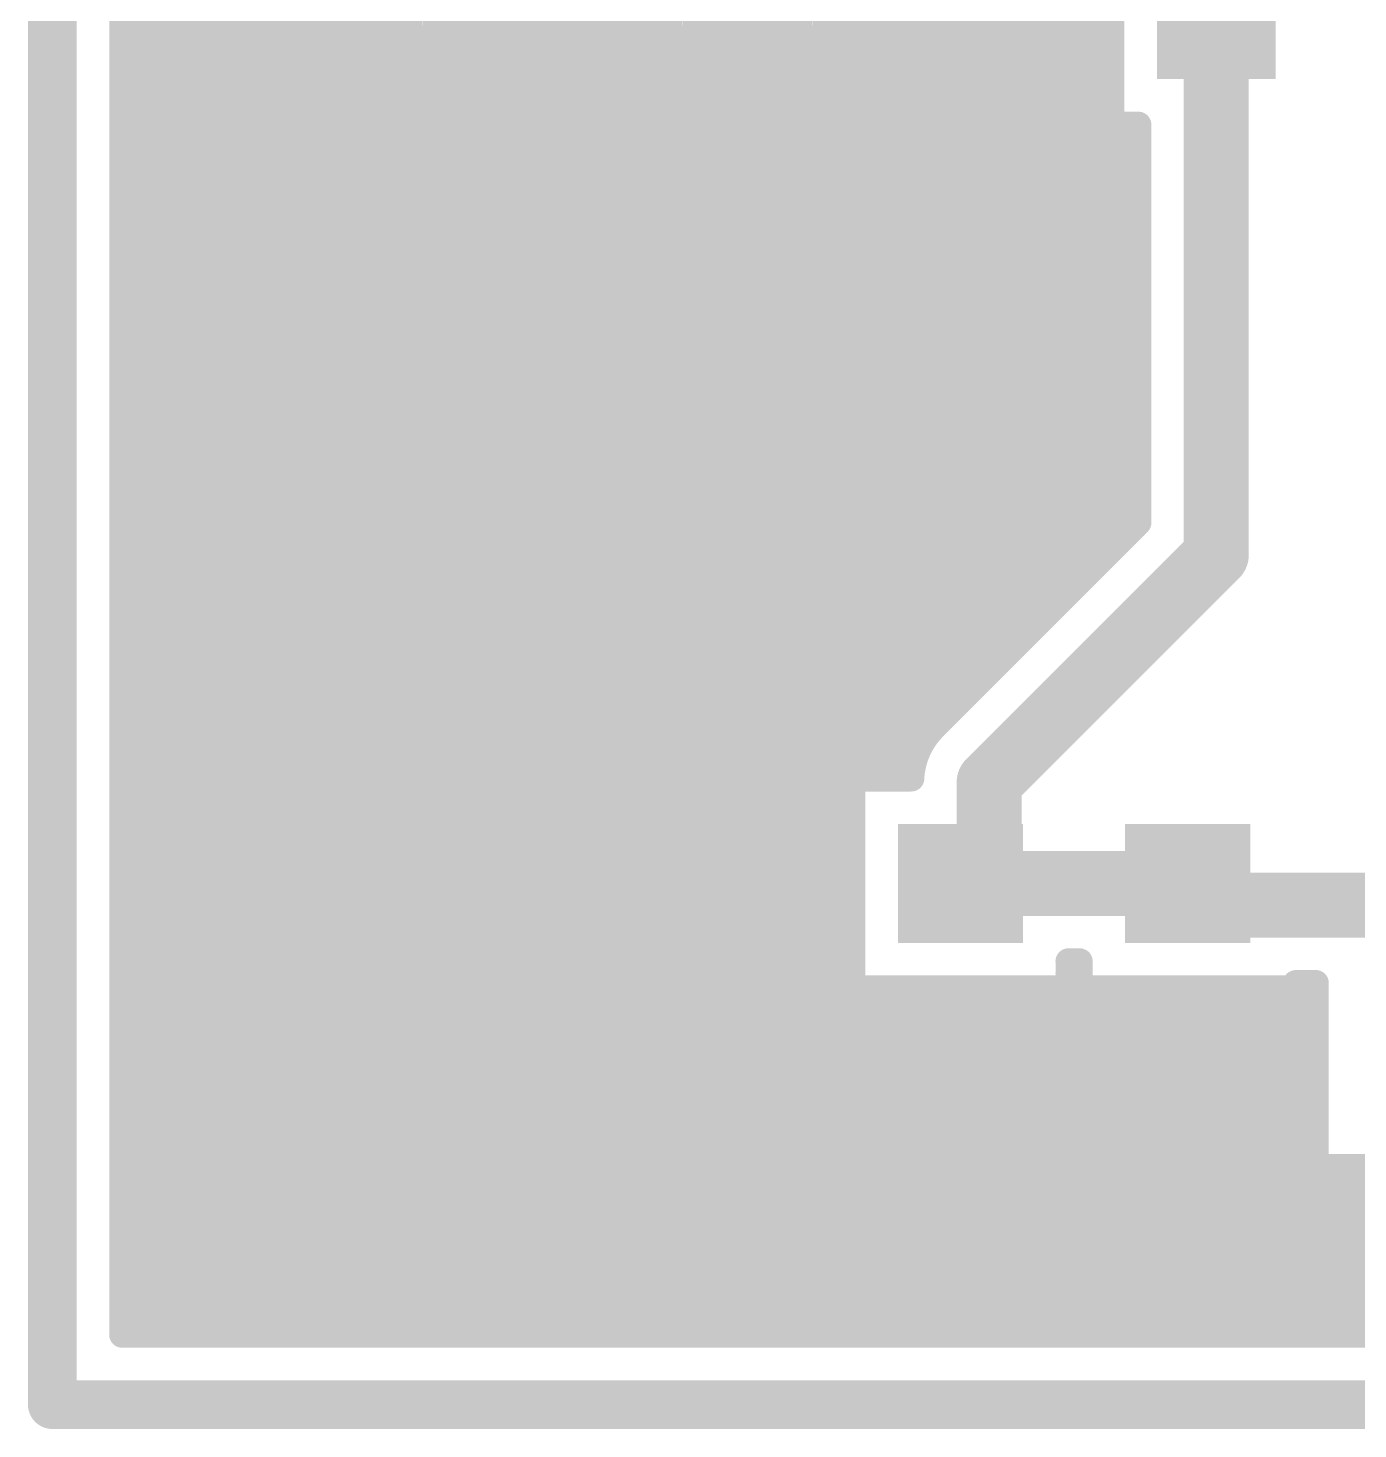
# Model space of a CAD drawing. Header units: inches. Extents: x 0 to 226, y 0 to 70.
# Drawn here: x 147.01 to 157.42, y -0.2 to 10.76 of the extents above; entities that cross this region are included whole.
import ezdxf

# ---------------------------------------------------------------- set-up
doc = ezdxf.new("R2010")
doc.units = ezdxf.units.IN
doc.layers.add('Keep-Out Layer', color=6, linetype='Continuous')
doc.layers.add('Top Layer', color=1, linetype='Continuous')

msp = doc.modelspace()

# ---------------------------------------------------------------- linework, layer by layer
at = {"layer": 'Keep-Out Layer'}
for points in [[(147.203, -0.008, 0.381, 0.381, 0), (147.203, 24.822, 0.381, 0.381, 0)], [(147.203, -0.008, 0.381, 0.381, 0), (166.643, -0.008, 0.381, 0.381, 0)]]:
    msp.add_lwpolyline(points, format="xyseb", dxfattribs=at)
msp.add_lwpolyline([(147.107, -0.008, 0.191, 0.191, 1), (147.298, -0.008, 0.191, 0.191, 1)], format="xyseb", close=True, dxfattribs=at)
msp.add_lwpolyline([(147.107, -0.008, 0.191, 0.191, 1), (147.298, -0.008, 0.191, 0.191, 1)], format="xyseb", close=True, dxfattribs=at)
at = {"layer": 'Top Layer'}
for points in [[(147.749, 0.538, 0.203, 0.203, 0), (147.749, 18.498, 0.203, 0.203, 0)], [(147.763, 0.538, 0.203, 0.203, 0), (147.763, 18.498, 0.203, 0.203, 0)], [(147.966, 0.538, 0.203, 0.203, 0), (147.966, 18.498, 0.203, 0.203, 0)], [(148.17, 0.538, 0.203, 0.203, 0), (148.17, 18.498, 0.203, 0.203, 0)], [(148.373, 0.538, 0.203, 0.203, 0), (148.373, 18.498, 0.203, 0.203, 0)], [(148.576, 0.538, 0.203, 0.203, 0), (148.576, 18.498, 0.203, 0.203, 0)], [(148.779, 0.538, 0.203, 0.203, 0), (148.779, 18.498, 0.203, 0.203, 0)], [(148.982, 0.538, 0.203, 0.203, 0), (148.982, 18.498, 0.203, 0.203, 0)], [(149.186, 0.538, 0.203, 0.203, 0), (149.186, 18.498, 0.203, 0.203, 0)], [(149.389, 0.538, 0.203, 0.203, 0), (149.389, 18.498, 0.203, 0.203, 0)], [(149.592, 0.538, 0.203, 0.203, 0), (149.592, 18.498, 0.203, 0.203, 0)], [(149.795, 0.538, 0.203, 0.203, 0), (149.795, 18.498, 0.203, 0.203, 0)], [(149.998, 0.538, 0.203, 0.203, 0), (149.998, 18.498, 0.203, 0.203, 0)], [(150.202, 0.538, 0.203, 0.203, 0), (150.202, 18.498, 0.203, 0.203, 0)], [(150.405, 0.538, 0.203, 0.203, 0), (150.405, 18.498, 0.203, 0.203, 0)], [(150.608, 0.538, 0.203, 0.203, 0), (150.608, 18.498, 0.203, 0.203, 0)], [(150.811, 0.538, 0.203, 0.203, 0), (150.811, 18.498, 0.203, 0.203, 0)], [(151.014, 0.538, 0.203, 0.203, 0), (151.014, 18.498, 0.203, 0.203, 0)], [(151.218, 0.538, 0.203, 0.203, 0), (151.218, 18.498, 0.203, 0.203, 0)], [(151.421, 0.538, 0.203, 0.203, 0), (151.421, 18.498, 0.203, 0.203, 0)], [(151.624, 0.538, 0.203, 0.203, 0), (151.624, 18.498, 0.203, 0.203, 0)], [(151.827, 0.538, 0.203, 0.203, 0), (151.827, 18.498, 0.203, 0.203, 0)], [(152.03, 0.538, 0.203, 0.203, 0), (152.03, 18.498, 0.203, 0.203, 0)], [(152.234, 0.538, 0.203, 0.203, 0), (152.234, 18.498, 0.203, 0.203, 0)], [(152.437, 0.538, 0.203, 0.203, 0), (152.437, 18.498, 0.203, 0.203, 0)], [(152.64, 0.538, 0.203, 0.203, 0), (152.64, 18.498, 0.203, 0.203, 0)], [(152.843, 0.538, 0.203, 0.203, 0), (152.843, 18.498, 0.203, 0.203, 0)], [(153.046, 0.538, 0.203, 0.203, 0), (153.046, 18.498, 0.203, 0.203, 0)], [(153.25, 0.538, 0.203, 0.203, 0), (153.25, 18.498, 0.203, 0.203, 0)], [(153.453, 0.538, 0.203, 0.203, 0), (153.453, 18.498, 0.203, 0.203, 0)], [(153.656, 4.89, 0.203, 0.203, 0), (153.656, 18.498, 0.203, 0.203, 0)], [(153.859, 4.89, 0.203, 0.203, 0), (153.859, 18.498, 0.203, 0.203, 0)], [(154.062, 5.252, 0.203, 0.203, 0), (154.062, 18.498, 0.203, 0.203, 0)], [(154.266, 5.459, 0.203, 0.203, 0), (154.266, 18.498, 0.203, 0.203, 0)], [(154.469, 5.662, 0.203, 0.203, 0), (154.469, 18.498, 0.203, 0.203, 0)], [(154.672, 5.865, 0.203, 0.203, 0), (154.672, 18.498, 0.203, 0.203, 0)], [(154.875, 6.068, 0.203, 0.203, 0), (154.875, 18.498, 0.203, 0.203, 0)], [(155.078, 6.272, 0.203, 0.203, 0), (155.078, 18.498, 0.203, 0.203, 0)], [(155.282, 6.475, 0.203, 0.203, 0), (155.282, 18.498, 0.203, 0.203, 0)], [(155.485, 6.678, 0.203, 0.203, 0), (155.485, 18.498, 0.203, 0.203, 0)], [(155.487, 10.006, 0.203, 0.203, 0), (155.487, 11.697, 0.203, 0.203, 0)], [(156.307, 8.931, 0.508, 0.508, 0), (156.307, 10.852, 0.508, 0.508, 0)], [(147.749, 10.682, 0.203, 0.203, 0), (155.487, 10.682, 0.203, 0.203, 0)], [(147.749, 10.479, 0.203, 0.203, 0), (155.487, 10.479, 0.203, 0.203, 0)], [(147.749, 10.276, 0.203, 0.203, 0), (155.487, 10.276, 0.203, 0.203, 0)], [(147.749, 10.073, 0.203, 0.203, 0), (155.487, 10.073, 0.203, 0.203, 0)], [(155.487, 10.006, 0.203, 0.203, 0), (155.698, 10.006, 0.203, 0.203, 0)], [(155.688, 6.881, 0.203, 0.203, 0), (155.688, 10.006, 0.203, 0.203, 0)], [(155.698, 8.931, 0.203, 0.203, 0), (155.698, 10.006, 0.203, 0.203, 0)], [(147.749, 9.87, 0.203, 0.203, 0), (155.698, 9.87, 0.203, 0.203, 0)], [(147.749, 9.666, 0.203, 0.203, 0), (155.698, 9.666, 0.203, 0.203, 0)], [(147.749, 9.463, 0.203, 0.203, 0), (155.698, 9.463, 0.203, 0.203, 0)], [(147.749, 9.26, 0.203, 0.203, 0), (155.698, 9.26, 0.203, 0.203, 0)], [(147.749, 9.057, 0.203, 0.203, 0), (155.698, 9.057, 0.203, 0.203, 0)], [(156.307, 6.638, 0.508, 0.508, 0), (156.307, 8.931, 0.508, 0.508, 0)], [(155.698, 6.891, 0.203, 0.203, 0), (155.698, 8.931, 0.203, 0.203, 0)], [(147.749, 8.854, 0.203, 0.203, 0), (155.698, 8.854, 0.203, 0.203, 0)], [(147.749, 8.65, 0.203, 0.203, 0), (155.698, 8.65, 0.203, 0.203, 0)], [(147.749, 8.447, 0.203, 0.203, 0), (155.698, 8.447, 0.203, 0.203, 0)], [(147.749, 8.244, 0.203, 0.203, 0), (155.698, 8.244, 0.203, 0.203, 0)], [(147.749, 8.041, 0.203, 0.203, 0), (155.698, 8.041, 0.203, 0.203, 0)], [(147.749, 7.838, 0.203, 0.203, 0), (155.698, 7.838, 0.203, 0.203, 0)], [(147.749, 7.634, 0.203, 0.203, 0), (155.698, 7.634, 0.203, 0.203, 0)], [(147.749, 7.431, 0.203, 0.203, 0), (155.698, 7.431, 0.203, 0.203, 0)], [(147.749, 7.228, 0.203, 0.203, 0), (155.698, 7.228, 0.203, 0.203, 0)], [(147.749, 7.025, 0.203, 0.203, 0), (155.698, 7.025, 0.203, 0.203, 0)], [(147.749, 6.822, 0.203, 0.203, 0), (155.629, 6.822, 0.203, 0.203, 0)], [(154.099, 5.292, 0.203, 0.203, 0), (155.698, 6.891, 0.203, 0.203, 0)], [(154.53, 4.861, 0.508, 0.508, 0), (156.307, 6.638, 0.508, 0.508, 0)], [(147.749, 6.618, 0.203, 0.203, 0), (155.425, 6.618, 0.203, 0.203, 0)], [(147.749, 6.415, 0.203, 0.203, 0), (155.222, 6.415, 0.203, 0.203, 0)], [(147.749, 6.212, 0.203, 0.203, 0), (155.019, 6.212, 0.203, 0.203, 0)], [(147.749, 6.009, 0.203, 0.203, 0), (154.816, 6.009, 0.203, 0.203, 0)], [(147.749, 5.806, 0.203, 0.203, 0), (154.613, 5.806, 0.203, 0.203, 0)], [(147.749, 5.602, 0.203, 0.203, 0), (154.409, 5.602, 0.203, 0.203, 0)], [(147.749, 5.399, 0.203, 0.203, 0), (154.206, 5.399, 0.203, 0.203, 0)], [(153.921, 4.89, 0.203, 0.203, -0.186704), (154.099, 5.292, 0.203, 0.203, 0)], [(153.921, 4.89, 0.203, 0.203, -0.186704), (154.099, 5.292, 0.203, 0.203, 0)], [(147.749, 5.196, 0.203, 0.203, 0), (154.021, 5.196, 0.203, 0.203, 0)], [(147.749, 4.993, 0.203, 0.203, 0), (153.935, 4.993, 0.203, 0.203, 0)], [(154.53, 4.28, 0.508, 0.508, 0), (154.53, 4.861, 0.508, 0.508, 0)], [(153.46, 4.89, 0.203, 0.203, 0), (153.921, 4.89, 0.203, 0.203, 0)], [(153.46, 3.249, 0.203, 0.203, 0), (153.46, 4.89, 0.203, 0.203, 0)], [(147.749, 4.79, 0.203, 0.203, 0), (153.46, 4.79, 0.203, 0.203, 0)], [(147.749, 4.586, 0.203, 0.203, 0), (153.46, 4.586, 0.203, 0.203, 0)], [(154.319, 4.069, 0.508, 0.508, 0), (154.53, 4.28, 0.508, 0.508, 0)], [(147.749, 4.383, 0.203, 0.203, 0), (153.46, 4.383, 0.203, 0.203, 0)], [(147.749, 4.18, 0.203, 0.203, 0), (153.46, 4.18, 0.203, 0.203, 0)], [(154.306, 4.069, 0.508, 0.508, 0), (156.084, 4.069, 0.508, 0.508, 0)], [(154.306, 4.069, 0.508, 0.508, 0), (154.319, 4.069, 0.508, 0.508, 0)], [(156.084, 4.069, 0.508, 0.508, 0), (156.253, 3.9, 0.508, 0.508, 0)], [(147.749, 3.977, 0.203, 0.203, 0), (153.46, 3.977, 0.203, 0.203, 0)], [(156.253, 3.9, 0.508, 0.508, 0), (157.747, 3.9, 0.508, 0.508, 0)], [(147.749, 3.774, 0.203, 0.203, 0), (153.46, 3.774, 0.203, 0.203, 0)], [(147.749, 3.57, 0.203, 0.203, 0), (153.46, 3.57, 0.203, 0.203, 0)], [(155.151, 3.46, 0.203, 0.203, 0), (155.238, 3.46, 0.203, 0.203, 0)], [(155.151, 3.249, 0.203, 0.203, 0), (155.151, 3.46, 0.203, 0.203, 0)], [(155.238, 3.249, 0.203, 0.203, 0), (155.238, 3.46, 0.203, 0.203, 0)], [(147.749, 3.367, 0.203, 0.203, 0), (153.46, 3.367, 0.203, 0.203, 0)], [(155.151, 3.367, 0.203, 0.203, 0), (155.238, 3.367, 0.203, 0.203, 0)], [(153.46, 3.249, 0.203, 0.203, 0), (155.151, 3.249, 0.203, 0.203, 0)], [(153.656, 0.538, 0.203, 0.203, 0), (153.656, 3.249, 0.203, 0.203, 0)], [(153.859, 0.538, 0.203, 0.203, 0), (153.859, 3.249, 0.203, 0.203, 0)], [(154.062, 0.538, 0.203, 0.203, 0), (154.062, 3.249, 0.203, 0.203, 0)], [(154.266, 0.538, 0.203, 0.203, 0), (154.266, 3.249, 0.203, 0.203, 0)], [(154.469, 0.538, 0.203, 0.203, 0), (154.469, 3.249, 0.203, 0.203, 0)], [(154.672, 0.538, 0.203, 0.203, 0), (154.672, 3.249, 0.203, 0.203, 0)], [(154.875, 0.538, 0.203, 0.203, 0), (154.875, 3.249, 0.203, 0.203, 0)], [(155.078, 0.538, 0.203, 0.203, 0), (155.078, 3.249, 0.203, 0.203, 0)], [(155.238, 3.249, 0.203, 0.203, 0), (156.929, 3.249, 0.203, 0.203, 0)], [(155.282, 0.538, 0.203, 0.203, 0), (155.282, 3.249, 0.203, 0.203, 0)], [(155.485, 0.538, 0.203, 0.203, 0), (155.485, 3.249, 0.203, 0.203, 0)], [(155.688, 0.538, 0.203, 0.203, 0), (155.688, 3.249, 0.203, 0.203, 0)], [(155.891, 0.538, 0.203, 0.203, 0), (155.891, 3.249, 0.203, 0.203, 0)], [(156.094, 0.538, 0.203, 0.203, 0), (156.094, 3.249, 0.203, 0.203, 0)], [(156.298, 0.538, 0.203, 0.203, 0), (156.298, 3.249, 0.203, 0.203, 0)], [(156.501, 0.538, 0.203, 0.203, 0), (156.501, 3.249, 0.203, 0.203, 0)], [(156.704, 0.538, 0.203, 0.203, 0), (156.704, 3.249, 0.203, 0.203, 0)], [(156.907, 0.538, 0.203, 0.203, 0), (156.907, 3.249, 0.203, 0.203, 0)], [(156.929, 3.29, 0.203, 0.203, 0), (157.085, 3.29, 0.203, 0.203, 0)], [(157.085, 1.851, 0.203, 0.203, 0), (157.085, 3.29, 0.203, 0.203, 0)], [(147.749, 3.164, 0.203, 0.203, 0), (157.085, 3.164, 0.203, 0.203, 0)], [(147.749, 2.961, 0.203, 0.203, 0), (157.085, 2.961, 0.203, 0.203, 0)], [(147.749, 2.758, 0.203, 0.203, 0), (157.085, 2.758, 0.203, 0.203, 0)], [(147.749, 2.554, 0.203, 0.203, 0), (157.085, 2.554, 0.203, 0.203, 0)], [(147.749, 2.351, 0.203, 0.203, 0), (157.085, 2.351, 0.203, 0.203, 0)], [(147.749, 2.148, 0.203, 0.203, 0), (157.085, 2.148, 0.203, 0.203, 0)], [(147.749, 1.945, 0.203, 0.203, 0), (157.085, 1.945, 0.203, 0.203, 0)], [(157.085, 1.851, 0.203, 0.203, 0), (158.796, 1.851, 0.203, 0.203, 0)], [(157.11, 0.538, 0.203, 0.203, 0), (157.11, 1.851, 0.203, 0.203, 0)], [(157.314, 0.538, 0.203, 0.203, 0), (157.314, 1.851, 0.203, 0.203, 0)], [(157.517, 0.538, 0.203, 0.203, 0), (157.517, 1.851, 0.203, 0.203, 0)], [(147.749, 1.742, 0.203, 0.203, 0), (166.097, 1.742, 0.203, 0.203, 0)], [(147.749, 1.538, 0.203, 0.203, 0), (166.097, 1.538, 0.203, 0.203, 0)], [(147.749, 1.335, 0.203, 0.203, 0), (166.097, 1.335, 0.203, 0.203, 0)], [(147.749, 1.132, 0.203, 0.203, 0), (166.097, 1.132, 0.203, 0.203, 0)], [(147.749, 0.929, 0.203, 0.203, 0), (166.097, 0.929, 0.203, 0.203, 0)], [(147.749, 0.726, 0.203, 0.203, 0), (166.097, 0.726, 0.203, 0.203, 0)], [(147.749, 0.538, 0.203, 0.203, 0), (166.097, 0.538, 0.203, 0.203, 0)]]:
    msp.add_lwpolyline(points, format="xyseb", dxfattribs=at)
for points in [[(156.18, 10.852, 0.254, 0.254, 1), (156.434, 10.852, 0.254, 0.254, 1)], [(150.914, 10.679, 0.305, 0.305, 1), (151.218, 10.679, 0.305, 0.305, 1)], [(149.314, 10.611, 0.305, 0.305, 1), (149.619, 10.611, 0.305, 0.305, 1)], [(147.698, 10.682, 0.102, 0.102, 1), (147.799, 10.682, 0.102, 0.102, 1)], [(155.436, 10.682, 0.102, 0.102, 1), (155.537, 10.682, 0.102, 0.102, 1)], [(147.698, 10.479, 0.102, 0.102, 1), (147.799, 10.479, 0.102, 0.102, 1)], [(155.436, 10.479, 0.102, 0.102, 1), (155.537, 10.479, 0.102, 0.102, 1)], [(147.698, 10.276, 0.102, 0.102, 1), (147.799, 10.276, 0.102, 0.102, 1)], [(155.436, 10.276, 0.102, 0.102, 1), (155.537, 10.276, 0.102, 0.102, 1)], [(153.038, 9.853, 0.356, 0.356, 1), (153.394, 9.853, 0.356, 0.356, 1)], [(147.698, 10.073, 0.102, 0.102, 1), (147.799, 10.073, 0.102, 0.102, 1)], [(154.647, 9.747, 0.356, 0.356, 1), (155.002, 9.747, 0.356, 0.356, 1)], [(155.436, 10.073, 0.102, 0.102, 1), (155.537, 10.073, 0.102, 0.102, 1)], [(155.436, 10.006, 0.102, 0.102, 1), (155.537, 10.006, 0.102, 0.102, 1)], [(155.436, 10.006, 0.102, 0.102, 1), (155.537, 10.006, 0.102, 0.102, 1)], [(155.637, 10.006, 0.102, 0.102, 1), (155.739, 10.006, 0.102, 0.102, 1)], [(155.647, 10.006, 0.102, 0.102, 1), (155.748, 10.006, 0.102, 0.102, 1)], [(155.647, 10.006, 0.102, 0.102, 1), (155.748, 10.006, 0.102, 0.102, 1)], [(147.698, 9.87, 0.102, 0.102, 1), (147.799, 9.87, 0.102, 0.102, 1)], [(155.647, 9.87, 0.102, 0.102, 1), (155.748, 9.87, 0.102, 0.102, 1)], [(147.698, 9.666, 0.102, 0.102, 1), (147.799, 9.666, 0.102, 0.102, 1)], [(155.647, 9.666, 0.102, 0.102, 1), (155.748, 9.666, 0.102, 0.102, 1)], [(152.439, 9.341, 0.356, 0.356, 1), (152.795, 9.341, 0.356, 0.356, 1)], [(147.698, 9.463, 0.102, 0.102, 1), (147.799, 9.463, 0.102, 0.102, 1)], [(155.647, 9.463, 0.102, 0.102, 1), (155.748, 9.463, 0.102, 0.102, 1)], [(147.698, 9.26, 0.102, 0.102, 1), (147.799, 9.26, 0.102, 0.102, 1)], [(149.621, 9.102, 0.305, 0.305, 1), (149.925, 9.102, 0.305, 0.305, 1)], [(155.647, 9.26, 0.102, 0.102, 1), (155.748, 9.26, 0.102, 0.102, 1)], [(148.224, 8.95, 0.305, 0.305, 1), (148.529, 8.95, 0.305, 0.305, 1)], [(151.017, 8.929, 0.305, 0.305, 1), (151.322, 8.929, 0.305, 0.305, 1)], [(147.698, 9.057, 0.102, 0.102, 1), (147.799, 9.057, 0.102, 0.102, 1)], [(155.647, 9.057, 0.102, 0.102, 1), (155.748, 9.057, 0.102, 0.102, 1)], [(156.18, 8.931, 0.254, 0.254, 1), (156.434, 8.931, 0.254, 0.254, 1)], [(156.18, 8.931, 0.254, 0.254, 1), (156.434, 8.931, 0.254, 0.254, 1)], [(155.647, 8.931, 0.102, 0.102, 1), (155.748, 8.931, 0.102, 0.102, 1)], [(155.647, 8.931, 0.102, 0.102, 1), (155.748, 8.931, 0.102, 0.102, 1)], [(147.698, 8.854, 0.102, 0.102, 1), (147.799, 8.854, 0.102, 0.102, 1)], [(155.647, 8.854, 0.102, 0.102, 1), (155.748, 8.854, 0.102, 0.102, 1)], [(147.698, 8.65, 0.102, 0.102, 1), (147.799, 8.65, 0.102, 0.102, 1)], [(155.647, 8.65, 0.102, 0.102, 1), (155.748, 8.65, 0.102, 0.102, 1)], [(147.698, 8.447, 0.102, 0.102, 1), (147.799, 8.447, 0.102, 0.102, 1)], [(155.647, 8.447, 0.102, 0.102, 1), (155.748, 8.447, 0.102, 0.102, 1)], [(147.698, 8.244, 0.102, 0.102, 1), (147.799, 8.244, 0.102, 0.102, 1)], [(155.647, 8.244, 0.102, 0.102, 1), (155.748, 8.244, 0.102, 0.102, 1)], [(147.698, 8.041, 0.102, 0.102, 1), (147.799, 8.041, 0.102, 0.102, 1)], [(155.647, 8.041, 0.102, 0.102, 1), (155.748, 8.041, 0.102, 0.102, 1)], [(154.4, 7.777, 0.305, 0.305, 1), (154.705, 7.777, 0.305, 0.305, 1)], [(147.698, 7.838, 0.102, 0.102, 1), (147.799, 7.838, 0.102, 0.102, 1)], [(150.319, 7.594, 0.305, 0.305, 1), (150.624, 7.594, 0.305, 0.305, 1)], [(152.926, 7.692, 0.305, 0.305, 1), (153.231, 7.692, 0.305, 0.305, 1)], [(155.647, 7.838, 0.102, 0.102, 1), (155.748, 7.838, 0.102, 0.102, 1)], [(147.698, 7.634, 0.102, 0.102, 1), (147.799, 7.634, 0.102, 0.102, 1)], [(155.647, 7.634, 0.102, 0.102, 1), (155.748, 7.634, 0.102, 0.102, 1)], [(147.698, 7.431, 0.102, 0.102, 1), (147.799, 7.431, 0.102, 0.102, 1)], [(151.715, 7.181, 0.305, 0.305, 1), (152.02, 7.181, 0.305, 0.305, 1)], [(155.647, 7.431, 0.102, 0.102, 1), (155.748, 7.431, 0.102, 0.102, 1)], [(147.698, 7.228, 0.102, 0.102, 1), (147.799, 7.228, 0.102, 0.102, 1)], [(148.922, 6.946, 0.305, 0.305, 1), (149.227, 6.946, 0.305, 0.305, 1)], [(155.647, 7.228, 0.102, 0.102, 1), (155.748, 7.228, 0.102, 0.102, 1)], [(147.698, 7.025, 0.102, 0.102, 1), (147.799, 7.025, 0.102, 0.102, 1)], [(155.647, 7.025, 0.102, 0.102, 1), (155.748, 7.025, 0.102, 0.102, 1)], [(154.227, 6.74, 0.305, 0.305, 1), (154.532, 6.74, 0.305, 0.305, 1)], [(147.698, 6.822, 0.102, 0.102, 1), (147.799, 6.822, 0.102, 0.102, 1)], [(155.578, 6.822, 0.102, 0.102, 1), (155.679, 6.822, 0.102, 0.102, 1)], [(155.637, 6.881, 0.102, 0.102, 1), (155.739, 6.881, 0.102, 0.102, 1)], [(155.647, 6.891, 0.102, 0.102, 1), (155.748, 6.891, 0.102, 0.102, 1)], [(155.647, 6.891, 0.102, 0.102, 1), (155.748, 6.891, 0.102, 0.102, 1)], [(156.18, 6.638, 0.254, 0.254, 1), (156.434, 6.638, 0.254, 0.254, 1)], [(156.18, 6.638, 0.254, 0.254, 1), (156.434, 6.638, 0.254, 0.254, 1)], [(147.698, 6.618, 0.102, 0.102, 1), (147.799, 6.618, 0.102, 0.102, 1)], [(148.224, 6.435, 0.305, 0.305, 1), (148.529, 6.435, 0.305, 0.305, 1)], [(155.375, 6.618, 0.102, 0.102, 1), (155.476, 6.618, 0.102, 0.102, 1)], [(155.434, 6.678, 0.102, 0.102, 1), (155.536, 6.678, 0.102, 0.102, 1)], [(147.698, 6.415, 0.102, 0.102, 1), (147.799, 6.415, 0.102, 0.102, 1)], [(155.171, 6.415, 0.102, 0.102, 1), (155.273, 6.415, 0.102, 0.102, 1)], [(155.231, 6.475, 0.102, 0.102, 1), (155.332, 6.475, 0.102, 0.102, 1)], [(155.028, 6.272, 0.102, 0.102, 1), (155.129, 6.272, 0.102, 0.102, 1)], [(147.698, 6.212, 0.102, 0.102, 1), (147.799, 6.212, 0.102, 0.102, 1)], [(150.442, 5.952, 0.305, 0.305, 1), (150.746, 5.952, 0.305, 0.305, 1)], [(154.968, 6.212, 0.102, 0.102, 1), (155.07, 6.212, 0.102, 0.102, 1)], [(154.824, 6.068, 0.102, 0.102, 1), (154.926, 6.068, 0.102, 0.102, 1)], [(147.698, 6.009, 0.102, 0.102, 1), (147.799, 6.009, 0.102, 0.102, 1)], [(154.765, 6.009, 0.102, 0.102, 1), (154.867, 6.009, 0.102, 0.102, 1)], [(154.621, 5.865, 0.102, 0.102, 1), (154.723, 5.865, 0.102, 0.102, 1)], [(147.698, 5.806, 0.102, 0.102, 1), (147.799, 5.806, 0.102, 0.102, 1)], [(152.959, 5.586, 0.305, 0.305, 1), (153.264, 5.586, 0.305, 0.305, 1)], [(154.562, 5.806, 0.102, 0.102, 1), (154.663, 5.806, 0.102, 0.102, 1)], [(147.698, 5.602, 0.102, 0.102, 1), (147.799, 5.602, 0.102, 0.102, 1)], [(154.359, 5.602, 0.102, 0.102, 1), (154.46, 5.602, 0.102, 0.102, 1)], [(154.418, 5.662, 0.102, 0.102, 1), (154.52, 5.662, 0.102, 0.102, 1)], [(147.698, 5.399, 0.102, 0.102, 1), (147.799, 5.399, 0.102, 0.102, 1)], [(154.155, 5.399, 0.102, 0.102, 1), (154.257, 5.399, 0.102, 0.102, 1)], [(154.215, 5.459, 0.102, 0.102, 1), (154.316, 5.459, 0.102, 0.102, 1)], [(154.048, 5.292, 0.102, 0.102, 1), (154.15, 5.292, 0.102, 0.102, 1)], [(154.048, 5.292, 0.102, 0.102, 1), (154.15, 5.292, 0.102, 0.102, 1)], [(154.048, 5.292, 0.102, 0.102, 1), (154.15, 5.292, 0.102, 0.102, 1)], [(147.698, 5.196, 0.102, 0.102, 1), (147.799, 5.196, 0.102, 0.102, 1)], [(153.97, 5.196, 0.102, 0.102, 1), (154.072, 5.196, 0.102, 0.102, 1)], [(154.012, 5.252, 0.102, 0.102, 1), (154.113, 5.252, 0.102, 0.102, 1)], [(147.698, 4.993, 0.102, 0.102, 1), (147.799, 4.993, 0.102, 0.102, 1)], [(150.747, 4.782, 0.305, 0.305, 1), (151.052, 4.782, 0.305, 0.305, 1)], [(153.884, 4.993, 0.102, 0.102, 1), (153.986, 4.993, 0.102, 0.102, 1)], [(154.403, 4.861, 0.254, 0.254, 1), (154.657, 4.861, 0.254, 0.254, 1)], [(154.403, 4.861, 0.254, 0.254, 1), (154.657, 4.861, 0.254, 0.254, 1)], [(153.409, 4.89, 0.102, 0.102, 1), (153.511, 4.89, 0.102, 0.102, 1)], [(153.409, 4.89, 0.102, 0.102, 1), (153.511, 4.89, 0.102, 0.102, 1)], [(153.605, 4.89, 0.102, 0.102, 1), (153.707, 4.89, 0.102, 0.102, 1)], [(153.808, 4.89, 0.102, 0.102, 1), (153.91, 4.89, 0.102, 0.102, 1)], [(153.871, 4.89, 0.102, 0.102, 1), (153.972, 4.89, 0.102, 0.102, 1)], [(153.871, 4.89, 0.102, 0.102, 1), (153.972, 4.89, 0.102, 0.102, 1)], [(153.871, 4.89, 0.102, 0.102, 1), (153.972, 4.89, 0.102, 0.102, 1)], [(147.698, 4.79, 0.102, 0.102, 1), (147.799, 4.79, 0.102, 0.102, 1)], [(153.409, 4.79, 0.102, 0.102, 1), (153.511, 4.79, 0.102, 0.102, 1)], [(147.698, 4.586, 0.102, 0.102, 1), (147.799, 4.586, 0.102, 0.102, 1)], [(148.941, 4.402, 0.305, 0.305, 1), (149.246, 4.402, 0.305, 0.305, 1)], [(153.409, 4.586, 0.102, 0.102, 1), (153.511, 4.586, 0.102, 0.102, 1)], [(154.403, 4.28, 0.254, 0.254, 1), (154.657, 4.28, 0.254, 0.254, 1)], [(154.403, 4.28, 0.254, 0.254, 1), (154.657, 4.28, 0.254, 0.254, 1)], [(147.698, 4.383, 0.102, 0.102, 1), (147.799, 4.383, 0.102, 0.102, 1)], [(152.272, 4.092, 0.356, 0.356, 1), (152.628, 4.092, 0.356, 0.356, 1)], [(153.409, 4.383, 0.102, 0.102, 1), (153.511, 4.383, 0.102, 0.102, 1)], [(147.698, 4.18, 0.102, 0.102, 1), (147.799, 4.18, 0.102, 0.102, 1)], [(153.409, 4.18, 0.102, 0.102, 1), (153.511, 4.18, 0.102, 0.102, 1)], [(154.179, 4.069, 0.254, 0.254, 1), (154.433, 4.069, 0.254, 0.254, 1)], [(154.179, 4.069, 0.254, 0.254, 1), (154.433, 4.069, 0.254, 0.254, 1)], [(154.192, 4.069, 0.254, 0.254, 1), (154.446, 4.069, 0.254, 0.254, 1)], [(154.192, 4.069, 0.254, 0.254, 1), (154.446, 4.069, 0.254, 0.254, 1)], [(155.957, 4.069, 0.254, 0.254, 1), (156.211, 4.069, 0.254, 0.254, 1)], [(155.957, 4.069, 0.254, 0.254, 1), (156.211, 4.069, 0.254, 0.254, 1)], [(147.698, 3.977, 0.102, 0.102, 1), (147.799, 3.977, 0.102, 0.102, 1)], [(153.409, 3.977, 0.102, 0.102, 1), (153.511, 3.977, 0.102, 0.102, 1)], [(156.126, 3.9, 0.254, 0.254, 1), (156.38, 3.9, 0.254, 0.254, 1)], [(156.126, 3.9, 0.254, 0.254, 1), (156.38, 3.9, 0.254, 0.254, 1)], [(147.698, 3.774, 0.102, 0.102, 1), (147.799, 3.774, 0.102, 0.102, 1)], [(150.096, 3.588, 0.305, 0.305, 1), (150.4, 3.588, 0.305, 0.305, 1)], [(153.409, 3.774, 0.102, 0.102, 1), (153.511, 3.774, 0.102, 0.102, 1)], [(147.698, 3.57, 0.102, 0.102, 1), (147.799, 3.57, 0.102, 0.102, 1)], [(153.409, 3.57, 0.102, 0.102, 1), (153.511, 3.57, 0.102, 0.102, 1)], [(155.1, 3.46, 0.102, 0.102, 1), (155.202, 3.46, 0.102, 0.102, 1)], [(155.1, 3.46, 0.102, 0.102, 1), (155.202, 3.46, 0.102, 0.102, 1)], [(155.187, 3.46, 0.102, 0.102, 1), (155.289, 3.46, 0.102, 0.102, 1)], [(155.187, 3.46, 0.102, 0.102, 1), (155.289, 3.46, 0.102, 0.102, 1)], [(147.698, 3.367, 0.102, 0.102, 1), (147.799, 3.367, 0.102, 0.102, 1)], [(153.409, 3.367, 0.102, 0.102, 1), (153.511, 3.367, 0.102, 0.102, 1)], [(155.1, 3.367, 0.102, 0.102, 1), (155.202, 3.367, 0.102, 0.102, 1)], [(155.187, 3.367, 0.102, 0.102, 1), (155.289, 3.367, 0.102, 0.102, 1)], [(153.409, 3.249, 0.102, 0.102, 1), (153.511, 3.249, 0.102, 0.102, 1)], [(153.409, 3.249, 0.102, 0.102, 1), (153.511, 3.249, 0.102, 0.102, 1)], [(153.605, 3.249, 0.102, 0.102, 1), (153.707, 3.249, 0.102, 0.102, 1)], [(153.808, 3.249, 0.102, 0.102, 1), (153.91, 3.249, 0.102, 0.102, 1)], [(154.012, 3.249, 0.102, 0.102, 1), (154.113, 3.249, 0.102, 0.102, 1)], [(154.215, 3.249, 0.102, 0.102, 1), (154.316, 3.249, 0.102, 0.102, 1)], [(154.418, 3.249, 0.102, 0.102, 1), (154.52, 3.249, 0.102, 0.102, 1)], [(154.621, 3.249, 0.102, 0.102, 1), (154.723, 3.249, 0.102, 0.102, 1)], [(154.824, 3.249, 0.102, 0.102, 1), (154.926, 3.249, 0.102, 0.102, 1)], [(155.028, 3.249, 0.102, 0.102, 1), (155.129, 3.249, 0.102, 0.102, 1)], [(155.1, 3.249, 0.102, 0.102, 1), (155.202, 3.249, 0.102, 0.102, 1)], [(155.1, 3.249, 0.102, 0.102, 1), (155.202, 3.249, 0.102, 0.102, 1)], [(155.187, 3.249, 0.102, 0.102, 1), (155.289, 3.249, 0.102, 0.102, 1)], [(155.187, 3.249, 0.102, 0.102, 1), (155.289, 3.249, 0.102, 0.102, 1)], [(155.231, 3.249, 0.102, 0.102, 1), (155.332, 3.249, 0.102, 0.102, 1)], [(155.434, 3.249, 0.102, 0.102, 1), (155.536, 3.249, 0.102, 0.102, 1)], [(155.637, 3.249, 0.102, 0.102, 1), (155.739, 3.249, 0.102, 0.102, 1)], [(155.84, 3.249, 0.102, 0.102, 1), (155.942, 3.249, 0.102, 0.102, 1)], [(156.044, 3.249, 0.102, 0.102, 1), (156.145, 3.249, 0.102, 0.102, 1)], [(156.247, 3.249, 0.102, 0.102, 1), (156.348, 3.249, 0.102, 0.102, 1)], [(156.45, 3.249, 0.102, 0.102, 1), (156.552, 3.249, 0.102, 0.102, 1)], [(156.653, 3.249, 0.102, 0.102, 1), (156.755, 3.249, 0.102, 0.102, 1)], [(156.856, 3.249, 0.102, 0.102, 1), (156.958, 3.249, 0.102, 0.102, 1)], [(156.879, 3.29, 0.102, 0.102, 1), (156.98, 3.29, 0.102, 0.102, 1)], [(156.879, 3.249, 0.102, 0.102, 1), (156.98, 3.249, 0.102, 0.102, 1)], [(157.034, 3.29, 0.102, 0.102, 1), (157.136, 3.29, 0.102, 0.102, 1)], [(157.034, 3.29, 0.102, 0.102, 1), (157.136, 3.29, 0.102, 0.102, 1)], [(147.698, 3.164, 0.102, 0.102, 1), (147.799, 3.164, 0.102, 0.102, 1)], [(157.034, 3.164, 0.102, 0.102, 1), (157.136, 3.164, 0.102, 0.102, 1)], [(147.698, 2.961, 0.102, 0.102, 1), (147.799, 2.961, 0.102, 0.102, 1)], [(148.548, 2.717, 0.305, 0.305, 1), (148.853, 2.717, 0.305, 0.305, 1)], [(157.034, 2.961, 0.102, 0.102, 1), (157.136, 2.961, 0.102, 0.102, 1)], [(147.698, 2.758, 0.102, 0.102, 1), (147.799, 2.758, 0.102, 0.102, 1)], [(157.034, 2.758, 0.102, 0.102, 1), (157.136, 2.758, 0.102, 0.102, 1)], [(147.698, 2.554, 0.102, 0.102, 1), (147.799, 2.554, 0.102, 0.102, 1)], [(155.094, 2.307, 0.356, 0.356, 1), (155.45, 2.307, 0.356, 0.356, 1)], [(157.034, 2.554, 0.102, 0.102, 1), (157.136, 2.554, 0.102, 0.102, 1)], [(147.698, 2.351, 0.102, 0.102, 1), (147.799, 2.351, 0.102, 0.102, 1)], [(157.034, 2.351, 0.102, 0.102, 1), (157.136, 2.351, 0.102, 0.102, 1)], [(147.698, 2.148, 0.102, 0.102, 1), (147.799, 2.148, 0.102, 0.102, 1)], [(152.161, 1.931, 0.305, 0.305, 1), (152.465, 1.931, 0.305, 0.305, 1)], [(157.034, 2.148, 0.102, 0.102, 1), (157.136, 2.148, 0.102, 0.102, 1)], [(149.687, 1.833, 0.305, 0.305, 1), (149.992, 1.833, 0.305, 0.305, 1)], [(147.698, 1.945, 0.102, 0.102, 1), (147.799, 1.945, 0.102, 0.102, 1)], [(157.034, 1.945, 0.102, 0.102, 1), (157.136, 1.945, 0.102, 0.102, 1)], [(157.034, 1.851, 0.102, 0.102, 1), (157.136, 1.851, 0.102, 0.102, 1)], [(157.034, 1.851, 0.102, 0.102, 1), (157.136, 1.851, 0.102, 0.102, 1)], [(157.06, 1.851, 0.102, 0.102, 1), (157.161, 1.851, 0.102, 0.102, 1)], [(157.263, 1.851, 0.102, 0.102, 1), (157.364, 1.851, 0.102, 0.102, 1)], [(147.698, 1.742, 0.102, 0.102, 1), (147.799, 1.742, 0.102, 0.102, 1)], [(147.698, 1.538, 0.102, 0.102, 1), (147.799, 1.538, 0.102, 0.102, 1)], [(147.698, 1.335, 0.102, 0.102, 1), (147.799, 1.335, 0.102, 0.102, 1)], [(148.057, 1.185, 0.305, 0.305, 1), (148.362, 1.185, 0.305, 0.305, 1)], [(147.698, 1.132, 0.102, 0.102, 1), (147.799, 1.132, 0.102, 0.102, 1)], [(147.698, 0.929, 0.102, 0.102, 1), (147.799, 0.929, 0.102, 0.102, 1)], [(147.698, 0.726, 0.102, 0.102, 1), (147.799, 0.726, 0.102, 0.102, 1)], [(147.698, 0.538, 0.102, 0.102, 1), (147.799, 0.538, 0.102, 0.102, 1)], [(147.698, 0.538, 0.102, 0.102, 1), (147.799, 0.538, 0.102, 0.102, 1)], [(147.712, 0.538, 0.102, 0.102, 1), (147.814, 0.538, 0.102, 0.102, 1)], [(147.916, 0.538, 0.102, 0.102, 1), (148.017, 0.538, 0.102, 0.102, 1)], [(148.119, 0.538, 0.102, 0.102, 1), (148.22, 0.538, 0.102, 0.102, 1)], [(148.322, 0.538, 0.102, 0.102, 1), (148.424, 0.538, 0.102, 0.102, 1)], [(148.525, 0.538, 0.102, 0.102, 1), (148.627, 0.538, 0.102, 0.102, 1)], [(148.728, 0.538, 0.102, 0.102, 1), (148.83, 0.538, 0.102, 0.102, 1)], [(148.932, 0.538, 0.102, 0.102, 1), (149.033, 0.538, 0.102, 0.102, 1)], [(149.135, 0.538, 0.102, 0.102, 1), (149.236, 0.538, 0.102, 0.102, 1)], [(149.338, 0.538, 0.102, 0.102, 1), (149.44, 0.538, 0.102, 0.102, 1)], [(149.541, 0.538, 0.102, 0.102, 1), (149.643, 0.538, 0.102, 0.102, 1)], [(149.744, 0.538, 0.102, 0.102, 1), (149.846, 0.538, 0.102, 0.102, 1)], [(149.948, 0.538, 0.102, 0.102, 1), (150.049, 0.538, 0.102, 0.102, 1)], [(150.151, 0.538, 0.102, 0.102, 1), (150.252, 0.538, 0.102, 0.102, 1)], [(150.354, 0.538, 0.102, 0.102, 1), (150.456, 0.538, 0.102, 0.102, 1)], [(150.557, 0.538, 0.102, 0.102, 1), (150.659, 0.538, 0.102, 0.102, 1)], [(150.76, 0.538, 0.102, 0.102, 1), (150.862, 0.538, 0.102, 0.102, 1)], [(150.964, 0.538, 0.102, 0.102, 1), (151.065, 0.538, 0.102, 0.102, 1)], [(151.167, 0.538, 0.102, 0.102, 1), (151.268, 0.538, 0.102, 0.102, 1)], [(151.37, 0.538, 0.102, 0.102, 1), (151.472, 0.538, 0.102, 0.102, 1)], [(151.573, 0.538, 0.102, 0.102, 1), (151.675, 0.538, 0.102, 0.102, 1)], [(151.776, 0.538, 0.102, 0.102, 1), (151.878, 0.538, 0.102, 0.102, 1)], [(151.98, 0.538, 0.102, 0.102, 1), (152.081, 0.538, 0.102, 0.102, 1)], [(152.183, 0.538, 0.102, 0.102, 1), (152.284, 0.538, 0.102, 0.102, 1)], [(152.386, 0.538, 0.102, 0.102, 1), (152.488, 0.538, 0.102, 0.102, 1)], [(152.589, 0.538, 0.102, 0.102, 1), (152.691, 0.538, 0.102, 0.102, 1)], [(152.792, 0.538, 0.102, 0.102, 1), (152.894, 0.538, 0.102, 0.102, 1)], [(152.996, 0.538, 0.102, 0.102, 1), (153.097, 0.538, 0.102, 0.102, 1)], [(153.199, 0.538, 0.102, 0.102, 1), (153.3, 0.538, 0.102, 0.102, 1)], [(153.402, 0.538, 0.102, 0.102, 1), (153.504, 0.538, 0.102, 0.102, 1)], [(153.605, 0.538, 0.102, 0.102, 1), (153.707, 0.538, 0.102, 0.102, 1)], [(153.808, 0.538, 0.102, 0.102, 1), (153.91, 0.538, 0.102, 0.102, 1)], [(154.012, 0.538, 0.102, 0.102, 1), (154.113, 0.538, 0.102, 0.102, 1)], [(154.215, 0.538, 0.102, 0.102, 1), (154.316, 0.538, 0.102, 0.102, 1)], [(154.418, 0.538, 0.102, 0.102, 1), (154.52, 0.538, 0.102, 0.102, 1)], [(154.621, 0.538, 0.102, 0.102, 1), (154.723, 0.538, 0.102, 0.102, 1)], [(154.824, 0.538, 0.102, 0.102, 1), (154.926, 0.538, 0.102, 0.102, 1)], [(155.028, 0.538, 0.102, 0.102, 1), (155.129, 0.538, 0.102, 0.102, 1)], [(155.231, 0.538, 0.102, 0.102, 1), (155.332, 0.538, 0.102, 0.102, 1)], [(155.434, 0.538, 0.102, 0.102, 1), (155.536, 0.538, 0.102, 0.102, 1)], [(155.637, 0.538, 0.102, 0.102, 1), (155.739, 0.538, 0.102, 0.102, 1)], [(155.84, 0.538, 0.102, 0.102, 1), (155.942, 0.538, 0.102, 0.102, 1)], [(156.044, 0.538, 0.102, 0.102, 1), (156.145, 0.538, 0.102, 0.102, 1)], [(156.247, 0.538, 0.102, 0.102, 1), (156.348, 0.538, 0.102, 0.102, 1)], [(156.45, 0.538, 0.102, 0.102, 1), (156.552, 0.538, 0.102, 0.102, 1)], [(156.653, 0.538, 0.102, 0.102, 1), (156.755, 0.538, 0.102, 0.102, 1)], [(156.856, 0.538, 0.102, 0.102, 1), (156.958, 0.538, 0.102, 0.102, 1)], [(157.06, 0.538, 0.102, 0.102, 1), (157.161, 0.538, 0.102, 0.102, 1)], [(157.263, 0.538, 0.102, 0.102, 1), (157.364, 0.538, 0.102, 0.102, 1)]]:
    msp.add_lwpolyline(points, format="xyseb", close=True, dxfattribs=at)
for points in [[(155.232, 11.342), (154.302, 11.342), (155.232, 10.362), (154.302, 10.362)], [(156.772, 11.342), (155.842, 11.342), (156.772, 10.362), (155.842, 10.362)], [(154.796, 3.604), (154.796, 4.534), (153.816, 3.604), (153.816, 4.534)], [(156.574, 3.604), (156.574, 4.534), (155.594, 3.604), (155.594, 4.534)], [(154.796, 2.064), (154.796, 2.994), (153.816, 2.064), (153.816, 2.994)], [(156.574, 2.064), (156.574, 2.994), (155.594, 2.064), (155.594, 2.994)]]:
    msp.add_solid(points, dxfattribs=at)

doc.saveas('drawing.dxf')
